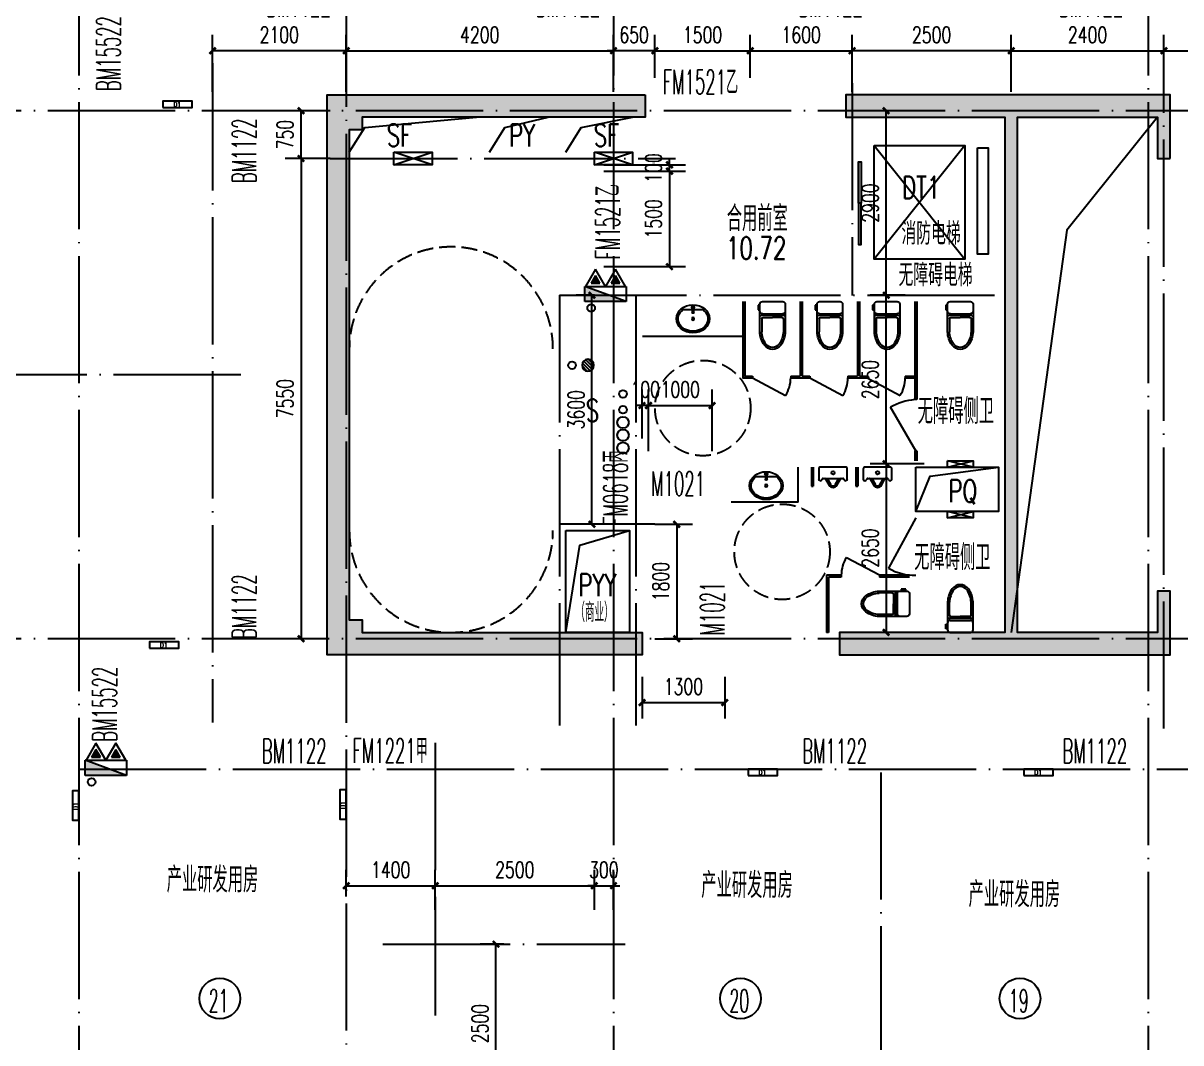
# Model space of a CAD drawing. Extents: x 1980812 to 2578970, y -669191 to 284498.
# Drawn here: x 2002292 to 2020482, y -110064 to -94034 of the extents above; entities that cross this region are included whole.
import ezdxf
from ezdxf.enums import TextEntityAlignment as Align

# ---------------------------------------------------------------- set-up
doc = ezdxf.new("R2010")
doc.units = 0
doc.header["$LTSCALE"] = 1000
doc.header["$MEASUREMENT"] = 0
for name, pattern in [('CONTINOUS', [0]), ('DASH', [0.35, 0.25, -0.1]), ('DOTE', [2.42, 2, -0.2, 0.02, -0.2])]:
    doc.linetypes.add(name, pattern=pattern)
for name, color, linetype in [('0-文字（管井）', 53, 'Continuous'), ('0-文字（防火门)', 22, 'Continuous'), ('A-FLOR-PFIX', 253, 'Continuous'), ('A-FLOR-TPTN', 44, 'Continuous'), ('COLU', 6, 'Continuous'), ('COLU_HATCH', 251, 'Continuous'), ('DIM_SYMB', 3, 'Continuous'), ('dote', 1, 'DOTE'), ('DQ-L', 2, 'Continuous'), ('DQ2', 2, 'Continuous'), ('EQUIP_地漏', 255, 'Continuous'), ('EQUIP_消火栓', 255, 'Continuous'), ('LINE', 31, 'Continuous'), ('STAIR', 2, 'Continuous'), ('VALVE_喷淋', 255, 'Continuous'), ('VPIPE-喷淋', 220, 'Continuous'), ('VPIPE-废水', 30, 'Continuous'), ('VPIPE-污水', 50, 'Continuous'), ('VPIPE-消防', 20, 'Continuous'), ('WALL', 4, 'Continuous'), ('WINDOW', 2, 'Continuous'), ('房号', 231, 'Continuous'), ('房间名称', 7, 'Continuous'), ('栏杆', 143, 'Continuous'), ('留洞', 63, 'CONTINOUS'), ('空线', 3, 'Continuous'), ('详细标注', 231, 'Continuous'), ('门窗编号', 56, 'Continuous'), ('门窗编号（回迁图纸）', 56, 'Continuous')]:
    doc.layers.add(name, color=color, linetype=linetype)
doc.styles.add('_TCH_DIM_T3', font='SIMPLEX', dxfattribs={"width": 0.705882, "bigfont": 'GBCBIG'})
doc.styles.add('D8', font='txtw.shx', dxfattribs={"width": 0.7, "bigfont": 'hztxtw.shx'})
doc.styles.add('HZF', font='ROMANS2', dxfattribs={"width": 0.7, "bigfont": 'HZDF2'})
doc.styles.add('HZTXTW', font='txtw.shx', dxfattribs={"width": 0.6, "bigfont": 'hztxtw.shx'})
doc.dimstyles.new('_TCH_ARCH&&100', dxfattribs={"dimtxt": 255, "dimasz": 100, "dimexe": 250, "dimexo": 300, "dimgap": 122.5, "dimtad": 1, "dimdec": 0, "dimzin": 0, "dimdsep": 46, "dimtxsty": '_TCH_DIM_T3', "dimblk": 'ARCHTICK', "dimcen": 0.09, "dimclrt": 7, "dimazin": 2, "dimtfac": 1, "dimtdec": 0, "dimtix": 1, "dimtmove": 2, "dimatfit": 3, "dimfxl": 1, "dimtolj": 1, "dimtzin": 0, "dimarcsym": 0})

# ---------------------------------------------------------------- blocks, each defined once
blk = doc.blocks.new('_ArchTick')
at = {"color": 0, "linetype": 'ByBlock', "const_width": 0.4}
blk.add_lwpolyline([(-0.5, -0.5), (0.5, 0.5)], dxfattribs=at)
blk = doc.blocks.new('*D1697')
at = {"layer": 'Defpoints', "color": 0, "transparency": 16777216}
for p in [(13054, -20800), (13478, -20800), (13478, -23300)]:
    blk.add_point(p, dxfattribs=at)
at = {"layer": '详细标注', "color": 0, "lineweight": -2, "transparency": 16777216}
for p, q in [((13178, -20800), (12804, -20800)), ((13054, -23300), (13054, -20800)), ((13178, -23300), (12804, -23300))]:
    blk.add_line(p, q, dxfattribs=at)
at = {"layer": '详细标注', "color": 0, "lineweight": -2, "transparency": 16777216, "xscale": 100, "yscale": 100, "zscale": 100}
for p, rotation in [((13054, -20800), 90), ((13054, -23300), 270)]:
    blk.add_blockref('_ArchTick', p, dxfattribs=dict(at, rotation=rotation))
at = {"layer": '详细标注', "color": 7, "transparency": 16777216, "insert": (12804, -22050), "char_height": 255, "attachment_point": 5, "rotation": 90, "style": '_TCH_DIM_T3'}
blk.add_mtext('\\A1;2500', dxfattribs=at)
blk = doc.blocks.new('*D1714')
at = {"layer": 'Defpoints', "color": 0, "transparency": 16777216}
for p in [(12100, -19882), (10700, -20350), (12100, -20350)]:
    blk.add_point(p, dxfattribs=at)
at = {"layer": '详细标注', "color": 0, "lineweight": -2, "transparency": 16777216}
for p, q in [((10700, -20050), (10700, -19632)), ((12100, -20050), (12100, -19632)), ((10700, -19882), (12100, -19882))]:
    blk.add_line(p, q, dxfattribs=at)
at = {"layer": '详细标注', "color": 0, "lineweight": -2, "transparency": 16777216, "xscale": 100, "yscale": 100, "zscale": 100, "rotation": 180}
blk.add_blockref('_ArchTick', (10700, -19882), dxfattribs=at)
at = {"layer": '详细标注', "color": 0, "lineweight": -2, "transparency": 16777216, "xscale": 100, "yscale": 100, "zscale": 100}
blk.add_blockref('_ArchTick', (12100, -19882), dxfattribs=at)
at = {"layer": '详细标注', "color": 7, "transparency": 16777216, "insert": (11400, -19632), "char_height": 255, "attachment_point": 5, "style": '_TCH_DIM_T3'}
blk.add_mtext('\\A1;1400', dxfattribs=at)
blk = doc.blocks.new('*D1715')
at = {"layer": 'Defpoints', "color": 0, "transparency": 16777216}
for p in [(14600, -19882), (12100, -20562), (14600, -20562)]:
    blk.add_point(p, dxfattribs=at)
at = {"layer": '详细标注', "color": 0, "lineweight": -2, "transparency": 16777216}
for p, q in [((12100, -20262), (12100, -19632)), ((14600, -20262), (14600, -19632)), ((12100, -19882), (14600, -19882))]:
    blk.add_line(p, q, dxfattribs=at)
at = {"layer": '详细标注', "color": 0, "lineweight": -2, "transparency": 16777216, "xscale": 100, "yscale": 100, "zscale": 100, "rotation": 180}
blk.add_blockref('_ArchTick', (12100, -19882), dxfattribs=at)
at = {"layer": '详细标注', "color": 0, "lineweight": -2, "transparency": 16777216, "xscale": 100, "yscale": 100, "zscale": 100}
blk.add_blockref('_ArchTick', (14600, -19882), dxfattribs=at)
at = {"layer": '详细标注', "color": 7, "transparency": 16777216, "insert": (13350, -19632), "char_height": 255, "attachment_point": 5, "style": '_TCH_DIM_T3'}
blk.add_mtext('\\A1;2500', dxfattribs=at)
blk = doc.blocks.new('*D1718')
at = {"layer": 'Defpoints', "color": 0, "transparency": 16777216}
for p in [(14900, -19882), (14600, -20562), (14900, -20562)]:
    blk.add_point(p, dxfattribs=at)
at = {"layer": '详细标注', "color": 0, "lineweight": -2, "transparency": 16777216}
for p, q in [((14600, -20262), (14600, -19632)), ((14900, -20262), (14900, -19632)), ((14600, -19882), (14500, -19882)), ((14600, -19882), (14900, -19882)), ((14900, -19882), (15000, -19882))]:
    blk.add_line(p, q, dxfattribs=at)
at = {"layer": '详细标注', "color": 0, "lineweight": -2, "transparency": 16777216, "xscale": 100, "yscale": 100, "zscale": 100}
blk.add_blockref('_ArchTick', (14600, -19882), dxfattribs=at)
at = {"layer": '详细标注', "color": 0, "lineweight": -2, "transparency": 16777216, "xscale": 100, "yscale": 100, "zscale": 100, "rotation": 180}
blk.add_blockref('_ArchTick', (14900, -19882), dxfattribs=at)
at = {"layer": '详细标注', "color": 7, "transparency": 16777216, "insert": (14750, -19632), "char_height": 255, "attachment_point": 5, "style": '_TCH_DIM_T3'}
blk.add_mtext('\\A1;300', dxfattribs=at)
blk = doc.blocks.new('A$C18E54BEC')
at = {"layer": '房号'}
for centre in [(8716, -21655), (16897, -21655), (21288, -21655)]:
    blk.add_circle(centre, 320, dxfattribs=at)
at = {"layer": '房号', "style": 'HZTXTW', "width": 0.506757}
for s, p in [('21', (8541, -21869)), ('20', (16722, -21869)), ('19', (21113, -21869))]:
    blk.add_text(s, height=358.4, dxfattribs=at).set_placement(p)
blk = doc.blocks.new('A$C312424F2')
at = {"layer": '房间名称', "style": 'HZTXTW', "width": 0.6}
for p in [(8600, -19787), (17000, -19874), (21200, -20019)]:
    blk.add_text('产业研发用房', height=400, rotation=0.0006, dxfattribs=at).set_placement(p, align=Align.MIDDLE_CENTER)
blk = doc.blocks.new('A-WC4')
for p, q in [((-200, 475), (-200, 40)), ((200, 40), (200, 475)), ((180, 220), (-180, 220)), ((-160, 190), (160, 190)), ((-228, 57), (-228, 130)), ((-228, 130), (-210, 130)), ((-210, 57), (-228, 57)), ((-210, 130), (-210, 115)), ((-210, 115), (-200, 115)), ((-210, 72), (-210, 115)), ((-200, 72), (-210, 72)), ((-210, 72), (-210, 57)), ((-160, 0), (160, 0))]:
    blk.add_line(p, q)
at = {"color": 251}
for p, q in [((-170, 270), (-170, 476)), ((170, 270), (170, 475)), ((-150, 250), (0, 250)), ((150, 250), (0, 250))]:
    blk.add_line(p, q, dxfattribs=at)
for centre, radius, start, end in [((0, 590), 160, 90, 143.2005), ((0, 590), 160, 36.7995, 90), ((189, 460), 389, 144.5404, 177.815), ((-189, 460), 389, 2.185, 35.4596), ((-180, 240), 20, 180, 270), ((-160, 150), 40, 90, 180), ((160, 150), 40, 0, 90), ((180, 240), 20, 270, 0), ((-160, 40), 40, 180, 270), ((160, 40), 40, 270, 0)]:
    blk.add_arc(centre, radius, start, end)
for centre, radius, start, end in [((189, 460), 359, 144.5982, 177.815), ((0, 590), 130, 90, 143.0508), ((0, 590), 130, 36.9492, 90), ((-189, 460), 359, 2.185, 35.4018), ((-150, 270), 20, 180, 270), ((150, 270), 20, 270, 0)]:
    blk.add_arc(centre, radius, start, end, dxfattribs=at)
blk = doc.blocks.new('A-UR2')
for p, q in [((-225, 190), (-225, 30)), ((-168, 190), (-171, 199)), ((-61, 284), (-116, 188)), ((116, 188), (61, 284)), ((171, 199), (168, 190)), ((225, 30), (225, 190)), ((-195, 0), (195, 0)), ((154, 180), (-154, 180))]:
    blk.add_line(p, q)
at = {"color": 252}
for p, q in [((-39, 272), (-91, 180)), ((91, 180), (39, 272))]:
    blk.add_line(p, q, dxfattribs=at)
blk.add_circle((0, 90), 25, dxfattribs=at)
for centre, radius, start, end in [((-198, 190), 27.5, 18.9246, 180), ((-154, 195), 15, 198.9246, 270), ((-129, 195), 15, 270, 330.5129), ((0, 250), 70, 29.4871, 150.5129), ((129, 195), 15, 209.4871, 270), ((154, 195), 15, 270, 341.0754), ((198, 190), 27.5, 0, 161.0754), ((-195, 30), 30, 180, 270), ((195, 30), 30, 270, 0)]:
    blk.add_arc(centre, radius, start, end)
blk.add_arc((0, 250), 45, 29.4871, 150.5129, dxfattribs=at)
blk = doc.blocks.new('A-SINK-4')
for p, q in [((-158, 126), (-13, 126)), ((-13, 78), (-13, 170)), ((13, 78), (-13, 78)), ((13, 170), (13, 78)), ((13, 126), (158, 126))]:
    blk.add_line(p, q)
blk.add_circle((0, 270), 20)
for centre, radius, start, end in [((0, 170), 13.5, 0, 180), ((0, 88), 19.5, 133.6408, 46.2627)]:
    blk.add_arc(centre, radius, start, end)
at = {"extrusion": (0, 0, -1)}
blk.add_ellipse((0, 270), major_axis=(260, 0), ratio=0.846154, dxfattribs=at)
blk.add_ellipse((0, 270), major_axis=(-235, 0), ratio=0.829787, start_param=2.310338, end_param=7.11444)
blk = doc.blocks.new('tbharthaergar')
at = {"layer": 'A-FLOR-PFIX'}
for p, q in [((2035, -3550), (458, -3550)), ((2900, -6150), (2900, -5600)), ((2900, -6150), (1850, -6150))]:
    blk.add_line(p, q, dxfattribs=at)
at = {"layer": 'A-FLOR-TPTN'}
for p, q in [((2965, -3000), (2965, -4170)), ((3835, -3000), (3835, -4170)), ((3865, -3000), (3865, -4170)), ((4735, -3000), (4735, -4541)), ((4765, -3000), (4765, -4541)), ((4735, -3604), (4735, -4541)), ((4765, -3604), (4765, -4541)), ((2185, -4170), (2185, -4200)), ((2785, -4170), (2785, -4200)), ((2785, -4170), (2935, -4170)), ((2965, -4170), (3085, -4170)), ((3085, -4170), (3085, -4200)), ((3685, -4170), (3835, -4170)), ((3685, -4170), (3685, -4200)), ((3865, -4170), (3985, -4170)), ((3985, -4170), (3985, -4200)), ((4585, -4170), (4735, -4170)), ((4585, -4170), (4585, -4200)), ((2185, -4200), (2705, -4475)), ((3085, -4200), (3605, -4475)), ((3685, -4200), (3985, -4200)), ((3985, -4200), (4505, -4475)), ((4585, -4200), (4735, -4200)), ((4765, -4541), (4735, -4541)), ((4750, -5346), (4352, -4661)), ((4735, -5346), (4735, -5500)), ((4765, -5346), (4735, -5346)), ((4765, -5346), (4765, -5500)), ((3110, -5600), (3110, -5900)), ((3140, -5600), (3140, -5900)), ((3810, -5600), (3810, -5900)), ((3840, -5600), (3840, -5900)), ((3110, -5900), (3140, -5900)), ((3810, -5900), (3840, -5900)), ((4750, -6400), (4322, -7192)), ((4180, -7300), (3660, -7025)), ((3350, -7300), (3350, -8200)), ((3580, -7300), (3350, -7300)), ((3380, -7330), (3380, -8200)), ((3580, -7330), (3380, -7330)), ((3580, -7300), (3580, -7330)), ((4650, -7300), (4180, -7300)), ((4180, -7300), (4180, -7330)), ((4650, -7330), (4180, -7330)), ((3380, -8200), (3350, -8200))]:
    blk.add_line(p, q, dxfattribs=at)
for points in [[(2035, -3000), (2035, -4200), (2185, -4200)], [(2065, -3000), (2065, -4170), (2185, -4170)], [(2935, -3000), (2935, -4170)], [(2785, -4200), (2965, -4200)], [(2935, -4200), (3085, -4200)]]:
    blk.add_lwpolyline(points, dxfattribs=at)
for centre, radius, start, end in [((2273, -4200), 512, 327.4617, 359.9502), ((3173, -4200), 512, 327.4617, 359.9502), ((4073, -4200), 512, 327.4617, 359.9502), ((4836, -5532), 997, 95.7943, 119.0455), ((4092, -7300), 512, 147.4617, 179.9502), ((4723, -6508), 792, 239.6591, 271.9796)]:
    blk.add_arc(centre, radius, start, end, dxfattribs=at)
at = {"layer": 'LINE', "linetype": 'DASH'}
for centre in [(1404, -4673), (2650, -6933)]:
    blk.add_circle(centre, 750, dxfattribs=at)
at = {"layer": '留洞'}
blk.add_lwpolyline([(4750, -6300), (4974, -5742), (6050, -5600)], dxfattribs=at)
blk.add_lwpolyline([(4750, -5600), (6050, -5600), (6050, -6300), (4750, -6300)], close=True, dxfattribs=at)
at = {"layer": 'A-FLOR-PFIX', "xscale": -1, "rotation": 180}
for name, p in [('A-SINK-4', (1250, -3000)), ('A-WC4', (2500, -3000)), ('A-WC4', (3400, -3000)), ('A-WC4', (4300, -3000)), ('A-WC4', (5450, -3000)), ('A-SINK-4', (2400, -5623))]:
    blk.add_blockref(name, p, dxfattribs=at)
at = {"layer": 'A-FLOR-PFIX', "rotation": 180}
for p in [(3450, -5600), (4150, -5600)]:
    blk.add_blockref('A-UR2', p, dxfattribs=at)
at = {"layer": 'A-FLOR-PFIX', "extrusion": (0, 0, -1), "xscale": -1, "zscale": -1}
blk.add_blockref('A-WC4', (-5450, -8200), dxfattribs=at)
at = {"layer": 'A-FLOR-PFIX', "extrusion": (0, 0, -1), "zscale": -1, "rotation": 270}
blk.add_blockref('A-WC4', (-4650, -7750), dxfattribs=at)
blk = doc.blocks.new('*D1440')
at = {"layer": 'Defpoints', "color": 0, "transparency": 16777216}
for p in [(-5900, -8500), (-4600, -8500), (-4600, -9202)]:
    blk.add_point(p, dxfattribs=at)
at = {"layer": '详细标注', "color": 0, "lineweight": -2, "transparency": 16777216}
for p, q in [((-5900, -8800), (-5900, -9452)), ((-4600, -8800), (-4600, -9452)), ((-5900, -9202), (-4600, -9202))]:
    blk.add_line(p, q, dxfattribs=at)
at = {"layer": '详细标注', "color": 0, "lineweight": -2, "transparency": 16777216, "xscale": 100, "yscale": 100, "zscale": 100, "rotation": 180}
blk.add_blockref('_ArchTick', (-5900, -9202), dxfattribs=at)
at = {"layer": '详细标注', "color": 0, "lineweight": -2, "transparency": 16777216, "xscale": 100, "yscale": 100, "zscale": 100}
blk.add_blockref('_ArchTick', (-4600, -9202), dxfattribs=at)
at = {"layer": '详细标注', "color": 7, "transparency": 16777216, "insert": (-5250, -8952), "char_height": 255, "attachment_point": 5, "style": '_TCH_DIM_T3'}
blk.add_mtext('\\A1;1300', dxfattribs=at)
blk = doc.blocks.new('*D1441')
at = {"layer": 'Defpoints', "color": 0, "transparency": 16777216}
for p in [(-4200, 1044), (-5700, 316), (-4200, 316)]:
    blk.add_point(p, dxfattribs=at)
at = {"layer": '详细标注', "color": 0, "lineweight": -2, "transparency": 16777216}
for p, q in [((-5700, 616), (-5700, 1294)), ((-4200, 616), (-4200, 1294)), ((-5700, 1044), (-4200, 1044))]:
    blk.add_line(p, q, dxfattribs=at)
at = {"layer": '详细标注', "color": 0, "lineweight": -2, "transparency": 16777216, "xscale": 100, "yscale": 100, "zscale": 100, "rotation": 180}
blk.add_blockref('_ArchTick', (-5700, 1044), dxfattribs=at)
at = {"layer": '详细标注', "color": 0, "lineweight": -2, "transparency": 16777216, "xscale": 100, "yscale": 100, "zscale": 100}
blk.add_blockref('_ArchTick', (-4200, 1044), dxfattribs=at)
at = {"layer": '详细标注', "color": 7, "transparency": 16777216, "insert": (-4950, 1294), "char_height": 255, "attachment_point": 5, "style": '_TCH_DIM_T3'}
blk.add_mtext('\\A1;1500', dxfattribs=at)
blk = doc.blocks.new('*D1442')
at = {"layer": 'Defpoints', "color": 0, "transparency": 16777216}
for p in [(-6350, 1044), (-6350, 316), (-5700, 316)]:
    blk.add_point(p, dxfattribs=at)
at = {"layer": '详细标注', "color": 0, "lineweight": -2, "transparency": 16777216}
for p, q in [((-6350, 616), (-6350, 1294)), ((-5700, 616), (-5700, 1294)), ((-6350, 1044), (-6450, 1044)), ((-5700, 1044), (-6350, 1044)), ((-5700, 1044), (-5600, 1044))]:
    blk.add_line(p, q, dxfattribs=at)
at = {"layer": '详细标注', "color": 0, "lineweight": -2, "transparency": 16777216, "xscale": 100, "yscale": 100, "zscale": 100}
for p, rotation in [((-6350, 1044), 4.864060441018334e-09), ((-5700, 1044), 180.0000000048641)]:
    blk.add_blockref('_ArchTick', p, dxfattribs=dict(at, rotation=rotation))
at = {"layer": '详细标注', "color": 7, "transparency": 16777216, "insert": (-6025, 1294), "char_height": 255, "attachment_point": 5, "rotation": 0, "style": '_TCH_DIM_T3'}
blk.add_mtext('\\A1;650', dxfattribs=at)
blk = doc.blocks.new('*D1443')
at = {"layer": 'Defpoints', "color": 0, "transparency": 16777216}
for p in [(-6800, -850), (-6800, -2350), (-5470, -2350)]:
    blk.add_point(p, dxfattribs=at)
at = {"layer": '详细标注', "color": 0, "lineweight": -2, "transparency": 16777216}
for p, q in [((-6500, -850), (-5220, -850)), ((-5470, -850), (-5470, -2350)), ((-6500, -2350), (-5220, -2350))]:
    blk.add_line(p, q, dxfattribs=at)
at = {"layer": '详细标注', "color": 0, "lineweight": -2, "transparency": 16777216, "xscale": 100, "yscale": 100, "zscale": 100}
for p, rotation in [((-5470, -850), 90), ((-5470, -2350), 270)]:
    blk.add_blockref('_ArchTick', p, dxfattribs=dict(at, rotation=rotation))
at = {"layer": '详细标注', "color": 7, "transparency": 16777216, "insert": (-5720, -1600), "char_height": 255, "attachment_point": 5, "rotation": 90, "style": '_TCH_DIM_T3'}
blk.add_mtext('\\A1;1500', dxfattribs=at)
blk = doc.blocks.new('*D1444')
at = {"layer": 'Defpoints', "color": 0, "transparency": 16777216}
for p in [(-6800, -750), (-6800, -850), (-5470, -750)]:
    blk.add_point(p, dxfattribs=at)
at = {"layer": '详细标注', "color": 0, "lineweight": -2, "transparency": 16777216}
for p, q in [((-5470, -750), (-5470, -650)), ((-6500, -750), (-5220, -750)), ((-6500, -850), (-5220, -850)), ((-5470, -850), (-5470, -750)), ((-5470, -850), (-5470, -950))]:
    blk.add_line(p, q, dxfattribs=at)
at = {"layer": '详细标注', "color": 0, "lineweight": -2, "transparency": 16777216, "xscale": 100, "yscale": 100, "zscale": 100}
for p, rotation in [((-5470, -750), 270), ((-5470, -850), 90)]:
    blk.add_blockref('_ArchTick', p, dxfattribs=dict(at, rotation=rotation))
at = {"layer": '详细标注', "color": 7, "transparency": 16777216, "insert": (-5720, -800), "char_height": 255, "attachment_point": 5, "rotation": 90, "style": '_TCH_DIM_T3'}
blk.add_mtext('\\A1;100', dxfattribs=at)
blk = doc.blocks.new('*D1445')
at = {"layer": 'Defpoints', "color": 0, "transparency": 16777216}
for p in [(-6000, -6400), (-6000, -8200), (-5356, -8200)]:
    blk.add_point(p, dxfattribs=at)
at = {"layer": '详细标注', "color": 0, "lineweight": -2, "transparency": 16777216}
for p, q in [((-5700, -6400), (-5106, -6400)), ((-5356, -6400), (-5356, -8200)), ((-5700, -8200), (-5106, -8200))]:
    blk.add_line(p, q, dxfattribs=at)
at = {"layer": '详细标注', "color": 0, "lineweight": -2, "transparency": 16777216, "xscale": 100, "yscale": 100, "zscale": 100}
for p, rotation in [((-5356, -6400), 90), ((-5356, -8200), 270)]:
    blk.add_blockref('_ArchTick', p, dxfattribs=dict(at, rotation=rotation))
at = {"layer": '详细标注', "color": 7, "transparency": 16777216, "insert": (-5606, -7300), "char_height": 255, "attachment_point": 5, "rotation": 90, "style": '_TCH_DIM_T3'}
blk.add_mtext('\\A1;1800', dxfattribs=at)
blk = doc.blocks.new('*D1446')
at = {"layer": 'Defpoints', "color": 0, "transparency": 16777216}
for p in [(-1166, -5450), (-2065, -8100), (-1166, -8100)]:
    blk.add_point(p, dxfattribs=at)
at = {"layer": '详细标注', "color": 0, "lineweight": -2, "transparency": 16777216}
for p, q in [((-1466, -5450), (-2315, -5450)), ((-2065, -5450), (-2065, -8100)), ((-1466, -8100), (-2315, -8100))]:
    blk.add_line(p, q, dxfattribs=at)
at = {"layer": '详细标注', "color": 0, "lineweight": -2, "transparency": 16777216, "xscale": 100, "yscale": 100, "zscale": 100}
for p, rotation in [((-2065, -5450), 90), ((-2065, -8100), 270)]:
    blk.add_blockref('_ArchTick', p, dxfattribs=dict(at, rotation=rotation))
at = {"layer": '详细标注', "color": 7, "transparency": 16777216, "insert": (-2315, -6775), "char_height": 255, "attachment_point": 5, "rotation": 90, "style": '_TCH_DIM_T3'}
blk.add_mtext('\\A1;2650', dxfattribs=at)
blk = doc.blocks.new('*D1447')
at = {"layer": 'Defpoints', "color": 0, "transparency": 16777216}
for p in [(-2065, -2800), (-1466, -2800), (-1466, -5450)]:
    blk.add_point(p, dxfattribs=at)
at = {"layer": '详细标注', "color": 0, "lineweight": -2, "transparency": 16777216}
for p, q in [((-1766, -2800), (-2315, -2800)), ((-2065, -5450), (-2065, -2800)), ((-1766, -5450), (-2315, -5450))]:
    blk.add_line(p, q, dxfattribs=at)
at = {"layer": '详细标注', "color": 0, "lineweight": -2, "transparency": 16777216, "xscale": 100, "yscale": 100, "zscale": 100}
for p, rotation in [((-2065, -2800), 90), ((-2065, -5450), 270)]:
    blk.add_blockref('_ArchTick', p, dxfattribs=dict(at, rotation=rotation))
at = {"layer": '详细标注', "color": 7, "transparency": 16777216, "insert": (-2315, -4125), "char_height": 255, "attachment_point": 5, "rotation": 90, "style": '_TCH_DIM_T3'}
blk.add_mtext('\\A1;2650', dxfattribs=at)
blk = doc.blocks.new('*D1448')
at = {"layer": 'Defpoints', "color": 0, "transparency": 16777216}
for p in [(-2065, 100), (-1466, 100), (-1466, -2800)]:
    blk.add_point(p, dxfattribs=at)
at = {"layer": '详细标注', "color": 0, "lineweight": -2, "transparency": 16777216}
for p, q in [((-1766, 100), (-2315, 100)), ((-2065, -2800), (-2065, 100)), ((-1766, -2800), (-2315, -2800))]:
    blk.add_line(p, q, dxfattribs=at)
at = {"layer": '详细标注', "color": 0, "lineweight": -2, "transparency": 16777216, "xscale": 100, "yscale": 100, "zscale": 100}
for p, rotation in [((-2065, 100), 90), ((-2065, -2800), 270)]:
    blk.add_blockref('_ArchTick', p, dxfattribs=dict(at, rotation=rotation))
at = {"layer": '详细标注', "color": 7, "transparency": 16777216, "insert": (-2315, -1350), "char_height": 255, "attachment_point": 5, "rotation": 90, "style": '_TCH_DIM_T3'}
blk.add_mtext('\\A1;2900', dxfattribs=at)
blk = doc.blocks.new('*D1449')
at = {"layer": 'Defpoints', "color": 0, "transparency": 16777216}
for p in [(-2600, 1044), (-2600, 100), (-100, 100)]:
    blk.add_point(p, dxfattribs=at)
at = {"layer": '详细标注', "color": 0, "lineweight": -2, "transparency": 16777216}
for p, q in [((-2600, 400), (-2600, 1294)), ((-100, 400), (-100, 1294)), ((-100, 1044), (-2600, 1044))]:
    blk.add_line(p, q, dxfattribs=at)
at = {"layer": '详细标注', "color": 0, "lineweight": -2, "transparency": 16777216, "xscale": 100, "yscale": 100, "zscale": 100}
for p, rotation in [((-2600, 1044), 180.0000002486429), ((-100, 1044), 2.486428662962226e-07)]:
    blk.add_blockref('_ArchTick', p, dxfattribs=dict(at, rotation=rotation))
at = {"layer": '详细标注', "color": 7, "transparency": 16777216, "insert": (-1350, 1294), "char_height": 255, "attachment_point": 5, "rotation": 0, "style": '_TCH_DIM_T3'}
blk.add_mtext('\\A1;2500', dxfattribs=at)
blk = doc.blocks.new('*D1450')
at = {"layer": 'Defpoints', "color": 0, "transparency": 16777216}
for p in [(2300, 1044), (-100, 100), (2300, 100)]:
    blk.add_point(p, dxfattribs=at)
at = {"layer": '详细标注', "color": 0, "lineweight": -2, "transparency": 16777216}
for p, q in [((-100, 400), (-100, 1294)), ((2300, 400), (2300, 1294)), ((-100, 1044), (2300, 1044))]:
    blk.add_line(p, q, dxfattribs=at)
at = {"layer": '详细标注', "color": 0, "lineweight": -2, "transparency": 16777216, "xscale": 100, "yscale": 100, "zscale": 100, "rotation": 180}
blk.add_blockref('_ArchTick', (-100, 1044), dxfattribs=at)
at = {"layer": '详细标注', "color": 0, "lineweight": -2, "transparency": 16777216, "xscale": 100, "yscale": 100, "zscale": 100}
blk.add_blockref('_ArchTick', (2300, 1044), dxfattribs=at)
at = {"layer": '详细标注', "color": 7, "transparency": 16777216, "insert": (1100, 1294), "char_height": 255, "attachment_point": 5, "style": '_TCH_DIM_T3'}
blk.add_mtext('\\A1;2400', dxfattribs=at)
blk = doc.blocks.new('*D1451')
at = {"layer": 'Defpoints', "color": 0, "transparency": 16777216}
for p in [(5500, 1044), (2300, 100), (5500, 100)]:
    blk.add_point(p, dxfattribs=at)
at = {"layer": '详细标注', "color": 0, "lineweight": -2, "transparency": 16777216}
for p, q in [((2300, 400), (2300, 1294)), ((5500, 400), (5500, 1294)), ((2300, 1044), (5500, 1044))]:
    blk.add_line(p, q, dxfattribs=at)
at = {"layer": '详细标注', "color": 0, "lineweight": -2, "transparency": 16777216, "xscale": 100, "yscale": 100, "zscale": 100, "rotation": 180}
blk.add_blockref('_ArchTick', (2300, 1044), dxfattribs=at)
at = {"layer": '详细标注', "color": 0, "lineweight": -2, "transparency": 16777216, "xscale": 100, "yscale": 100, "zscale": 100}
blk.add_blockref('_ArchTick', (5500, 1044), dxfattribs=at)
at = {"layer": '详细标注', "color": 7, "transparency": 16777216, "insert": (3900, 1294), "char_height": 255, "attachment_point": 5, "style": '_TCH_DIM_T3'}
blk.add_mtext('\\A1;3200', dxfattribs=at)
blk = doc.blocks.new('*D1458')
at = {"layer": 'Defpoints', "color": 0, "transparency": 16777216}
for p in [(-2600, 1044), (-4200, 400), (-2600, 400)]:
    blk.add_point(p, dxfattribs=at)
at = {"layer": '详细标注', "color": 0, "lineweight": -2, "transparency": 16777216}
for p, q in [((-4200, 700), (-4200, 1294)), ((-2600, 700), (-2600, 1294)), ((-4200, 1044), (-2600, 1044))]:
    blk.add_line(p, q, dxfattribs=at)
at = {"layer": '详细标注', "color": 0, "lineweight": -2, "transparency": 16777216, "xscale": 100, "yscale": 100, "zscale": 100, "rotation": 180}
blk.add_blockref('_ArchTick', (-4200, 1044), dxfattribs=at)
at = {"layer": '详细标注', "color": 0, "lineweight": -2, "transparency": 16777216, "xscale": 100, "yscale": 100, "zscale": 100}
blk.add_blockref('_ArchTick', (-2600, 1044), dxfattribs=at)
at = {"layer": '详细标注', "color": 7, "transparency": 16777216, "insert": (-3400, 1294), "char_height": 255, "attachment_point": 5, "style": '_TCH_DIM_T3'}
blk.add_mtext('\\A1;1600', dxfattribs=at)
blk = doc.blocks.new('*D1459')
at = {"layer": 'Defpoints', "color": 0, "transparency": 16777216}
for p in [(-6350, 1044), (-10550, 100), (-6350, 100)]:
    blk.add_point(p, dxfattribs=at)
at = {"layer": '详细标注', "color": 0, "lineweight": -2, "transparency": 16777216}
for p, q in [((-10550, 400), (-10550, 1294)), ((-6350, 400), (-6350, 1294)), ((-10550, 1044), (-6350, 1044))]:
    blk.add_line(p, q, dxfattribs=at)
at = {"layer": '详细标注', "color": 0, "lineweight": -2, "transparency": 16777216, "xscale": 100, "yscale": 100, "zscale": 100, "rotation": 180}
blk.add_blockref('_ArchTick', (-10550, 1044), dxfattribs=at)
at = {"layer": '详细标注', "color": 0, "lineweight": -2, "transparency": 16777216, "xscale": 100, "yscale": 100, "zscale": 100}
blk.add_blockref('_ArchTick', (-6350, 1044), dxfattribs=at)
at = {"layer": '详细标注', "color": 7, "transparency": 16777216, "insert": (-8450, 1294), "char_height": 255, "attachment_point": 5, "style": '_TCH_DIM_T3'}
blk.add_mtext('\\A1;4200', dxfattribs=at)
blk = doc.blocks.new('*D1460')
at = {"layer": 'Defpoints', "color": 0, "transparency": 16777216}
for p in [(-12650, 1044), (-12650, 100), (-10550, 100)]:
    blk.add_point(p, dxfattribs=at)
at = {"layer": '详细标注', "color": 0, "lineweight": -2, "transparency": 16777216}
for p, q in [((-12650, 400), (-12650, 1294)), ((-10550, 400), (-10550, 1294)), ((-10550, 1044), (-12650, 1044))]:
    blk.add_line(p, q, dxfattribs=at)
at = {"layer": '详细标注', "color": 0, "lineweight": -2, "transparency": 16777216, "xscale": 100, "yscale": 100, "zscale": 100}
for p, rotation in [((-12650, 1044), 180.0000000021312), ((-10550, 1044), 2.131255172344027e-09)]:
    blk.add_blockref('_ArchTick', p, dxfattribs=dict(at, rotation=rotation))
at = {"layer": '详细标注', "color": 7, "transparency": 16777216, "insert": (-11600, 1294), "char_height": 255, "attachment_point": 5, "rotation": 0, "style": '_TCH_DIM_T3'}
blk.add_mtext('\\A1;2100', dxfattribs=at)
blk = doc.blocks.new('*D1461')
at = {"layer": 'Defpoints', "color": 0, "transparency": 16777216}
for p in [(-4800, -4532), (-5800, -5550), (-4800, -5550)]:
    blk.add_point(p, dxfattribs=at)
at = {"layer": '详细标注', "color": 0, "lineweight": -2, "transparency": 16777216}
for p, q in [((-5800, -5250), (-5800, -4282)), ((-4800, -5250), (-4800, -4282)), ((-5800, -4532), (-4800, -4532))]:
    blk.add_line(p, q, dxfattribs=at)
at = {"layer": '详细标注', "color": 0, "lineweight": -2, "transparency": 16777216, "xscale": 100, "yscale": 100, "zscale": 100, "rotation": 180}
blk.add_blockref('_ArchTick', (-5800, -4532), dxfattribs=at)
at = {"layer": '详细标注', "color": 0, "lineweight": -2, "transparency": 16777216, "xscale": 100, "yscale": 100, "zscale": 100}
blk.add_blockref('_ArchTick', (-4800, -4532), dxfattribs=at)
at = {"layer": '详细标注', "color": 7, "transparency": 16777216, "insert": (-5300, -4282), "char_height": 255, "attachment_point": 5, "style": '_TCH_DIM_T3'}
blk.add_mtext('\\A1;1000', dxfattribs=at)
blk = doc.blocks.new('*D1462')
at = {"layer": 'Defpoints', "color": 0, "transparency": 16777216}
for p in [(-5900, -4532), (-5900, -5350), (-5800, -5350)]:
    blk.add_point(p, dxfattribs=at)
at = {"layer": '详细标注', "color": 0, "lineweight": -2, "transparency": 16777216}
for p, q in [((-5900, -5050), (-5900, -4282)), ((-5800, -5050), (-5800, -4282)), ((-5900, -4532), (-6000, -4532)), ((-5800, -4532), (-5900, -4532)), ((-5800, -4532), (-5700, -4532))]:
    blk.add_line(p, q, dxfattribs=at)
at = {"layer": '详细标注', "color": 0, "lineweight": -2, "transparency": 16777216, "xscale": 100, "yscale": 100, "zscale": 100}
for p, rotation in [((-5900, -4532), 2.074403563237919e-08), ((-5800, -4532), 180.000000020744)]:
    blk.add_blockref('_ArchTick', p, dxfattribs=dict(at, rotation=rotation))
at = {"layer": '详细标注', "color": 7, "transparency": 16777216, "insert": (-5850, -4282), "char_height": 255, "attachment_point": 5, "rotation": 0, "style": '_TCH_DIM_T3'}
blk.add_mtext('\\A1;100', dxfattribs=at)
blk = doc.blocks.new('*D1463')
at = {"layer": 'Defpoints', "color": 0, "transparency": 16777216}
for p in [(-6687, -2800), (-6350, -2800), (-6350, -6400)]:
    blk.add_point(p, dxfattribs=at)
at = {"layer": '详细标注', "color": 0, "lineweight": -2, "transparency": 16777216}
for p, q in [((-6650, -2800), (-6937, -2800)), ((-6687, -6400), (-6687, -2800)), ((-6650, -6400), (-6937, -6400))]:
    blk.add_line(p, q, dxfattribs=at)
at = {"layer": '详细标注', "color": 0, "lineweight": -2, "transparency": 16777216, "xscale": 100, "yscale": 100, "zscale": 100}
for p, rotation in [((-6687, -2800), 90), ((-6687, -6400), 270)]:
    blk.add_blockref('_ArchTick', p, dxfattribs=dict(at, rotation=rotation))
at = {"layer": '详细标注', "color": 7, "transparency": 16777216, "insert": (-6937, -4600), "char_height": 255, "attachment_point": 5, "rotation": 90, "style": '_TCH_DIM_T3'}
blk.add_mtext('\\A1;3600', dxfattribs=at)
blk = doc.blocks.new('*D1464')
at = {"layer": 'Defpoints', "color": 0, "transparency": 16777216}
for p in [(-11259, 100), (-10500, 100), (-10500, -650)]:
    blk.add_point(p, dxfattribs=at)
at = {"layer": '详细标注', "color": 0, "lineweight": -2, "transparency": 16777216}
for p, q in [((-10800, 100), (-11509, 100)), ((-11259, -650), (-11259, 100)), ((-10800, -650), (-11509, -650))]:
    blk.add_line(p, q, dxfattribs=at)
at = {"layer": '详细标注', "color": 0, "lineweight": -2, "transparency": 16777216, "xscale": 100, "yscale": 100, "zscale": 100}
for p, rotation in [((-11259, 100), 90), ((-11259, -650), 270)]:
    blk.add_blockref('_ArchTick', p, dxfattribs=dict(at, rotation=rotation))
at = {"layer": '详细标注', "color": 7, "transparency": 16777216, "insert": (-11509, -275), "char_height": 255, "attachment_point": 5, "rotation": 90, "style": '_TCH_DIM_T3'}
blk.add_mtext('\\A1;750', dxfattribs=at)
blk = doc.blocks.new('*D1465')
at = {"layer": 'Defpoints', "color": 0, "transparency": 16777216}
for p in [(-10600, -650), (-11259, -8200), (-10600, -8200)]:
    blk.add_point(p, dxfattribs=at)
at = {"layer": '详细标注', "color": 0, "lineweight": -2, "transparency": 16777216}
for p, q in [((-10900, -650), (-11509, -650)), ((-11259, -650), (-11259, -8200)), ((-10900, -8200), (-11509, -8200))]:
    blk.add_line(p, q, dxfattribs=at)
at = {"layer": '详细标注', "color": 0, "lineweight": -2, "transparency": 16777216, "xscale": 100, "yscale": 100, "zscale": 100}
for p, rotation in [((-11259, -650), 90), ((-11259, -8200), 270)]:
    blk.add_blockref('_ArchTick', p, dxfattribs=dict(at, rotation=rotation))
at = {"layer": '详细标注', "color": 7, "transparency": 16777216, "insert": (-11509, -4425), "char_height": 255, "attachment_point": 5, "rotation": 90, "style": '_TCH_DIM_T3'}
blk.add_mtext('\\A1;7550', dxfattribs=at)
blk = doc.blocks.new('11~17层墙柱')
at = {"layer": 'COLU_HATCH'}
h = blk.add_hatch(color=256, dxfattribs=at)
h.dxf.hatch_style = 1
h.paths.add_polyline_path([(15400, 15850), (15400, 15500), (10950, 15500), (10950, 15300), (10750, 15300), (10750, 7600), (10950, 7600), (10950, 7400), (15350, 7400), (15350, 7050), (10400, 7050), (10400, 15850)])
h = blk.add_hatch(color=256, dxfattribs=at)
h.dxf.hatch_style = 1
h.paths.add_polyline_path([(18550, 15850), (23650, 15850), (23650, 14850), (23450, 14850), (23450, 15500), (18550, 15500)])
h = blk.add_hatch(color=256, dxfattribs=at)
h.dxf.hatch_style = 1
h.paths.add_polyline_path([(21250, 15500), (21250, 7400), (21050, 7400), (21050, 15500)])
h = blk.add_hatch(color=256, dxfattribs=at)
h.dxf.hatch_style = 1
h.paths.add_polyline_path([(18450, 7050), (23650, 7050), (23650, 8050), (23450, 8050), (23450, 7400), (18450, 7400)])
at = {"layer": 'COLU'}
for points in [[(15400, 15850), (15400, 15500), (10950, 15500), (10950, 15300), (10750, 15300), (10750, 7600), (10950, 7600), (10950, 7400), (15350, 7400), (15350, 7050), (10400, 7050), (10400, 15850)], [(23650, 14850), (23650, 15850), (18550, 15850), (18550, 15500), (21050, 15500), (21050, 7400), (18450, 7400), (18450, 7050), (23650, 7050), (23650, 8050), (23450, 8050), (23450, 7400), (21250, 7400), (21250, 15500), (23450, 15500), (23450, 14850)]]:
    blk.add_lwpolyline(points, close=True, dxfattribs=at)
blk = doc.blocks.new('灭火器')
at = {"layer": 'VALVE_喷淋'}
for points in [[(-87, 50), (-156, 170), (-225, 50)], [(225, 50), (156, 170), (87, 50)]]:
    blk.add_hatch(color=8, dxfattribs=at).paths.add_polyline_path(points)
at = {"layer": 'EQUIP_消火栓'}
for p, q in [((-156, 270), (-312, 0)), ((0, 0), (-156, 270)), ((156, 270), (0, 0)), ((312, 0), (156, 270)), ((-156, 170), (-225, 50)), ((-225, 50), (-87, 50)), ((-87, 50), (-156, 170)), ((0, 0), (312, 0)), ((156, 170), (87, 50)), ((87, 50), (225, 50)), ((225, 50), (156, 170)), ((-312, 0), (0, 0))]:
    blk.add_line(p, q, dxfattribs=at)
blk = doc.blocks.new('$TwtSys$00000434')
for p, q in [((-0.5, 0.5), (-0.5, -0.5)), ((-0.5, -0.5), (0.5, 0.5)), ((0.5, 0.5), (-0.5, 0.5)), ((0.5, -0.5), (0.5, 0.5)), ((-0.5, -0.5), (0.5, -0.5))]:
    blk.add_line(p, q)
blk.add_solid([(0.5, -0.5), (0.5, 0.5), (-0.5, -0.5)])
blk = doc.blocks.new('$TwtSys$00000141')
for p, q in [((-94, 8), (-10, 92)), ((-94, 8), (-10, 92)), ((-87, -35), (35, 87)), ((-87, -35), (35, 87)), ((-66, -66), (66, 66)), ((-66, -66), (66, 66)), ((-32, -87), (88, 33)), ((-32, -87), (88, 33)), ((11, -92), (92, -11)), ((11, -92), (92, -11))]:
    blk.add_line(p, q)
blk.add_circle((0, 0), 94)
blk.add_circle((0, 0), 94)
blk = doc.blocks.new('A$C3AF16991')
at = {"layer": 'VPIPE-喷淋', "linetype": 'Continuous'}
for centre in [(15050, -12600), (15050, -12800), (15050, -13000)]:
    blk.add_circle(centre, 90, dxfattribs=at)
at = {"layer": 'VPIPE-废水', "linetype": 'Continuous'}
blk.add_circle((14250, -11700), 60, dxfattribs=at)
at = {"layer": 'VPIPE-污水', "linetype": 'Continuous'}
for centre in [(15050, -12150), (15050, -12400)]:
    blk.add_circle(centre, 60, dxfattribs=at)
at = {"layer": 'VPIPE-消防', "linetype": 'Continuous'}
for centre in [(14550, -10800), (6700, -18250)]:
    blk.add_circle(centre, 60, dxfattribs=at)
at = {"layer": 'EQUIP_地漏', "yscale": -1, "rotation": 180.0000000027541}
blk.add_blockref('$TwtSys$00000141', (14500, -11700), dxfattribs=at)
at = {"layer": 'EQUIP_消火栓'}
for p in [(14775, -10460), (6925, -17910)]:
    blk.add_blockref('灭火器', p, dxfattribs=at)
at = {"layer": 'EQUIP_消火栓', "xscale": -650.0000000000002, "yscale": 240, "zscale": 650.0000000000002, "rotation": 1.571400130018219e-06}
for p in [(14775, -10580), (6925, -18030)]:
    blk.add_blockref('$TwtSys$00000434', p, dxfattribs=at)
blk = doc.blocks.new('DQ-EL-D1')
at = {"layer": 'DQ2'}
blk.add_lwpolyline([(-230, -50), (230, -50), (230, 50), (-230, 50)], close=True, dxfattribs=at)
at = {"layer": 'DQ2', "style": 'D8', "width": 0.7}
blk.add_text('D1', height=80, dxfattribs=at).set_placement((-8, 0), align=Align.MIDDLE)
blk = doc.blocks.new('A$C6CE3023D')
at = {"layer": 'DQ-L', "rotation": 90}
for p in [(6450, -4887), (40150, -4856), (40150, -18592), (6450, -18621), (10650, -18605)]:
    blk.add_blockref('DQ-EL-D1', p, dxfattribs=at)
at = {"layer": 'DQ-L'}
for p in [(8795, -5600), (13127, -5600), (17168, -5600), (21554, -5600), (25764, -5600), (32640, -5600), (38409, -5600), (8052, -7600), (38534, -7600), (38534, -11900), (7840, -16100), (17247, -18100), (21580, -18100), (25615, -18100), (29812, -18100), (33806, -18100), (38387, -18100)]:
    blk.add_blockref('DQ-EL-D1', p, dxfattribs=at)
blk = doc.blocks.new('sthnsth')
at = {"layer": '门窗编号（回迁图纸）', "style": 'HZTXTW', "width": 0.5}
blk.add_text('BM1122', height=380, dxfattribs=at).set_placement((2008429, 252506))
blk = doc.blocks.new('sshsgrs')
at = {"layer": '门窗编号（回迁图纸）', "style": 'HZTXTW', "width": 0.5}
blk.add_text('BM15522', height=380, dxfattribs=at).set_placement((2000831, 252506))
blk = doc.blocks.new('ehahst')
at = {"layer": '门窗编号'}
for p in [(-2320, -346443), (1915, -346443), (6043, -346443), (10134, -346443), (14573, -346443), (18647, -346443), (27098, -346385), (-2387, -358171), (6105, -358171), (10193, -358171), (14400, -358171), (18826, -358171), (22824, -358171), (27078, -358281)]:
    blk.add_blockref('sthnsth', p, dxfattribs=at)
at = {"layer": '门窗编号', "rotation": 90}
for name, p in [('sshsgrs', (2256328, -2095935)), ('sshsgrs', (2289078, -2095974)), ('sthnsth', (2258460, -2104979)), ('sthnsth', (2286607, -2104979)), ('sthnsth', (2258460, -2112146)), ('sthnsth', (2286607, -2112146)), ('sshsgrs', (2256267, -2106163)), ('sshsgrs', (2289084, -2106085))]:
    blk.add_blockref(name, p, dxfattribs=at)
blk = doc.blocks.new('A$C4923384A')
at = {"layer": 'dote'}
for p, q in [((8600, -6953.2), (8600, -17316.6)), ((12100, -17637.1), (12100, -21919.6)), ((6500, -18050), (53154.2, -18050)), ((11277.2, -20800), (15084.2, -20800))]:
    blk.add_line(p, q, dxfattribs=at)
at = {"layer": '0-文字（防火门)', "style": 'HZTXTW', "width": 0.5}
blk.add_text('FM1221甲', height=380, dxfattribs=at).set_placement((10800, -17950))
at = {"layer": '详细标注'}
for p1, p2, distance, picture, middle in [((10700, -20350.1), (12100, -20350.1), 468.5, '*D1714', (11400, -19631.6)), ((12100, -20562.1), (14600, -20562.1), 680.5, '*D1715', (13350, -19631.6)), ((14600, -20562.1), (14900, -20562.1), 680.5, '*D1718', (14750, -19631.6))]:
    dim = blk.add_aligned_dim(p1=p1, p2=p2, distance=distance, dimstyle='_TCH_ARCH&&100', override={"dimfxl": 150}, dxfattribs=at)
    dim.commit()
    dim.dimension.update_dxf_attribs({"geometry": picture, "text_midpoint": middle})
dim = blk.add_aligned_dim(p1=(13478.2, -23300), p2=(13478.2, -20800), distance=424.5, dimstyle='_TCH_ARCH&&100', dxfattribs=at)
dim.commit()
dim.dimension.update_dxf_attribs({"geometry": '*D1697', "text_midpoint": (12803.7, -22050)})
blk = doc.blocks.new('A$C1E3758D0')
at = {"layer": 'dote'}
for p, q in [((2300, -9612.6), (2300, 715.4)), ((-2600, 535.4), (-2600, -2803.1)), ((-10800, -650), (-5377.5, -650)), ((-7200, -2800), (-7200, -9565.6)), ((-7200, -2800), (-200, -2800)), ((-6000, -2800), (-6000, -9565.6)), ((-5700, -6400), (-7200, -6400))]:
    blk.add_line(p, q, dxfattribs=at)
at = {"layer": 'STAIR', "linetype": 'DASH'}
for centre, start, end in [((-8900, -3640), 0, 180), ((-8900, -6500), 180, 360)]:
    blk.add_arc(centre, 1600, start, end, dxfattribs=at)
at = {"layer": 'WINDOW', "color": 3}
for p, q in [((-827.6, -444.3), (-2252.9, -2232.7)), ((-2252.9, -444.3), (-827.6, -2232.7))]:
    blk.add_line(p, q, dxfattribs=at)
for points in [[(-2252.9, -444.3), (-827.6, -444.3), (-827.6, -2232.7), (-2252.9, -2232.7)], [(-631.6, -481), (-460, -481), (-460, -2153.1), (-631.6, -2153.1)]]:
    blk.add_lwpolyline(points, close=True, dxfattribs=at)
at = {"layer": 'WINDOW'}
for points in [[(-2458.9, -1350), (-2500, -1350), (-2500, -700), (-2458.9, -700)], [(-2458.9, -1350), (-2500, -1350), (-2500, -2000), (-2458.9, -2000)]]:
    blk.add_lwpolyline(points, close=True, dxfattribs=at)
at = {"layer": '房间名称'}
blk.add_line((-2500, -700), (-2500, -2000), dxfattribs=at)
at = {"layer": '栏杆'}
blk.add_lwpolyline([(-7100, -6500), (-6100, -6500), (-6100, -8100), (-7100, -8100)], close=True, dxfattribs=at)
at = {"layer": '留洞'}
blk.add_lwpolyline([(-1600, -5500), (-300, -5500), (-300, -6200), (-1600, -6200)], close=True, dxfattribs=at)
at = {"layer": '空线'}
for p, q in [((-9800, -750), (-9200, -550)), ((-9200, -750), (-9800, -550)), ((-6650, -750), (-6050, -550)), ((-6050, -750), (-6650, -550)), ((-1100, -5500), (-700, -5400)), ((-700, -5500), (-1100, -5400)), ((-1100, -6300), (-700, -6200)), ((-700, -6300), (-1100, -6200))]:
    blk.add_line(p, q, dxfattribs=at)
for points in [[(-10500, -550), (-10258, -162), (-8500, 0)], [(-8300, -550), (-8058, -162), (-7375, 0)], [(-7100, -550), (-6858, -162), (-6050, 0)], [(-7100, -8100), (-6877.2, -6726.2), (-6100, -6500)]]:
    blk.add_lwpolyline(points, dxfattribs=at)
for points in [[(-9800, -550), (-9200, -550), (-9200, -750), (-9800, -750)], [(-6650, -550), (-6050, -550), (-6050, -750), (-6650, -750)], [(-1100, -5400), (-700, -5400), (-700, -5500), (-1100, -5500)], [(-1100, -6200), (-700, -6200), (-700, -6300), (-1100, -6300)]]:
    blk.add_lwpolyline(points, close=True, dxfattribs=at)
at = {"layer": 'WALL'}
blk.add_blockref('tbharthaergar', (-6350, 100), dxfattribs=at)
at = {"layer": '0-文字（管井）', "style": 'HZF', "width": 0.7}
for s, p in [('S', (-6676.7, -4610.3)), ('PYY', (-6600.6, -7355.7))]:
    blk.add_text(s, height=350, dxfattribs=at).set_placement(p, align=Align.MIDDLE_CENTER)
at = {"layer": '0-文字（防火门)', "style": 'HZTXTW', "width": 0.5}
for s, p in [('FM1521乙', (-5574.3, 361.8)), ('M1021', (-5757, -5952))]:
    blk.add_text(s, height=380, dxfattribs=at).set_placement(p)
for s, p in [('FM1521乙', (-6251.4, -2236.9)), ('FM0618丙', (-6128.4, -6424.4, 200)), ('M1021', (-4605.2, -8149.2))]:
    blk.add_text(s, height=380, rotation=90, dxfattribs=at).set_placement(p)
at = {"layer": '房间名称'}
for s, height, style, width, p in [('SF', 350, 'HZF', 0.7, (-9713.1, -284.4)), ('PY', 350, 'HZF', 0.7, (-7782.1, -284.4)), ('SF', 350, 'HZF', 0.7, (-6460.4, -284.4)), ('DT1', 350, 'HZF', 0.7, (-1515.2, -1105.7)), ('消防电梯', 350, 'HZF', 0.7, (-1359.5, -1829.1)), ('10.72', 350, 'HZF', 0.7, (-4105.7, -2058.7)), ('无障碍电梯', 350, 'HZF', 0.7, (-1288.5, -2483)), ('PQ', 350, 'HZF', 0.7, (-858.4, -5876.5)), ('（商业）', 300, 'HZTXTW', 0.5, (-6647.6, -7783.4))]:
    blk.add_text(s, height=height, dxfattribs=dict(at, style=style, width=width)).set_placement(p, align=Align.MIDDLE_CENTER)
at = {"layer": '房间名称', "style": 'HZTXTW', "width": 0.6}
for s, p in [('合用前室', (-4089.2, -1592.9)), ('无障碍侧卫', (-969.5, -4622.5)), ('无障碍侧卫', (-1024.5, -6920.9))]:
    blk.add_text(s, height=400, rotation=0.00057, dxfattribs=at).set_placement(p, align=Align.MIDDLE_CENTER)
at = {"layer": '详细标注'}
for p1, p2, distance, picture, middle in [((-10550, 100), (-12650, 100), -943.6, '*D1460', (-11600, 1293.6)), ((-10550, 100), (-6350, 100), 943.6, '*D1459', (-8450, 1293.6)), ((-5700, 316.4), (-6350, 316.4), -727.2, '*D1442', (-6025, 1293.6)), ((-5700, 316.4), (-4200, 316.4), 727.2, '*D1441', (-4950, 1293.6)), ((-4200, 400), (-2600, 400), 643.6, '*D1458', (-3400, 1293.6)), ((-100, 100), (-2600, 100), -943.6, '*D1449', (-1350, 1293.6)), ((-100, 100), (2300, 100), 943.6, '*D1450', (1100, 1293.6)), ((2300, 100), (5500, 100), 943.6, '*D1451', (3900, 1293.6)), ((-10500, -650), (-10500, 100), 758.8, '*D1464', (-11508.8, -275)), ((-1465.8, -2800), (-1465.8, 100), 598.9, '*D1448', (-2314.7, -1350)), ((-6800, -850), (-6800, -750), -1329.6, '*D1444', (-5720.4, -800)), ((-10600, -650), (-10600, -8200), -658.8, '*D1465', (-11508.8, -4425)), ((-6800, -850), (-6800, -2350), 1329.6, '*D1443', (-5720.4, -1600)), ((-6350, -6400), (-6350, -2800), 336.8, '*D1463', (-6936.8, -4600)), ((-1465.8, -5450), (-1465.8, -2800), 598.9, '*D1447', (-2314.7, -4125)), ((-5800, -5350), (-5900, -5350), -817.9, '*D1462', (-5850, -4282.1)), ((-5800, -5550), (-4800, -5550), 1017.9, '*D1461', (-5300, -4282.1)), ((-1165.8, -5450), (-1165.8, -8100), -898.9, '*D1446', (-2314.7, -6775)), ((-6000, -6400), (-6000, -8200), 644, '*D1445', (-5606, -7300))]:
    dim = blk.add_aligned_dim(p1=p1, p2=p2, distance=distance, dimstyle='_TCH_ARCH&&100', dxfattribs=at)
    dim.commit()
    dim.dimension.update_dxf_attribs({"geometry": picture, "text_midpoint": middle})
dim = blk.add_aligned_dim(p1=(-5900, -8500), p2=(-4600, -8500), distance=-701.6, dimstyle='_TCH_ARCH&&100', override={"dimfxl": 150}, dxfattribs=at)
dim.commit()
dim.dimension.update_dxf_attribs({"geometry": '*D1440', "text_midpoint": (-5250, -8951.6)})

msp = doc.modelspace()

# ---------------------------------------------------------------- linework, layer by layer
at = {"layer": 'DIM_SYMB'}
msp.add_lwpolyline([(2020116.5, -95512), (2018692.6, -97288.4), (2017816.5, -103612)], dxfattribs=at)
at = {"layer": 'dote'}
for p, q in [((2003166.5, -78334.8), (2003166.5, -120435.7)), ((2011566.5, -78334.8), (2011566.5, -120435.7)), ((2019966.5, -78334.8), (2019966.5, -120435.7)), ((2007366.5, -78831.8), (2007366.5, -119507.5)), ((2053079.9, -95412), (1988213, -95412)), ((2005712.7, -99562), (1989668.7, -99562)), ((2053079.9, -103712), (1988213, -103712)), ((2015766.5, -105812), (2015766.5, -119507.5))]:
    msp.add_line(p, q, dxfattribs=at)

# ---------------------------------------------------------------- block references
at = {"layer": 'COLU'}
msp.add_blockref('11~17层墙柱', (1996666.5, -111012), dxfattribs=at)
at = {"layer": 'DQ-L'}
msp.add_blockref('A$C6CE3023D', (1996666.5, -87712), dxfattribs=at)
at = {"layer": 'EQUIP_地漏'}
msp.add_blockref('A$C3AF16991', (1996666.5, -87712), dxfattribs=at)
at = {"layer": 'WALL'}
msp.add_blockref('A$C1E3758D0', (2017916.5, -95512), dxfattribs=at)
at = {"layer": '房号'}
msp.add_blockref('A$C18E54BEC', (1996666.5, -87712), dxfattribs=at)
at = {"layer": '房间名称'}
msp.add_blockref('A$C312424F2', (1996666.5, -87712), dxfattribs=at)
at = {"layer": '空线'}
msp.add_blockref('A$C4923384A', (1996666.5, -87712), dxfattribs=at)
at = {"layer": '门窗编号（回迁图纸）'}
msp.add_blockref('ehahst', (0, 0), dxfattribs=at)

doc.saveas('drawing.dxf')
